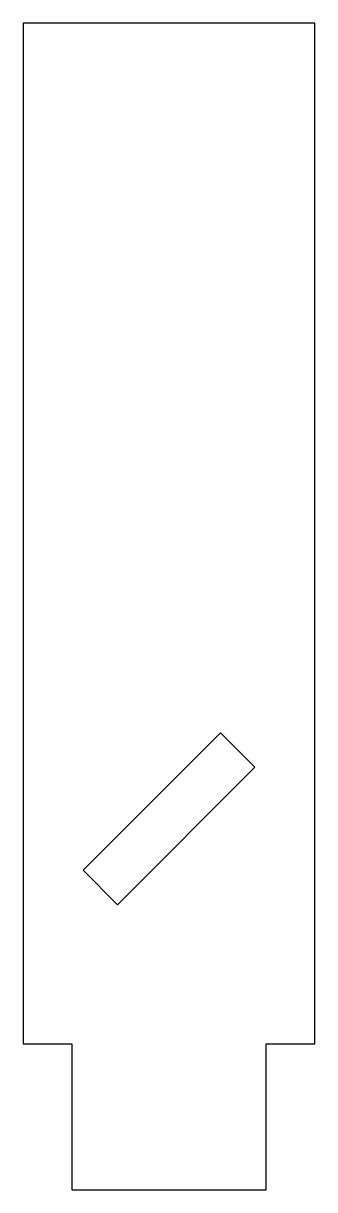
# Model space of a CAD drawing. Header units: inches. Extents: x -0.38 to 0.38, y -1.69 to 1.31.
import ezdxf

# ---------------------------------------------------------------- set-up
doc = ezdxf.new("R2010")
doc.units = ezdxf.units.IN
doc.header["$MEASUREMENT"] = 0

msp = doc.modelspace()

# ---------------------------------------------------------------- linework, layer by layer
for points in [[(-0.25, -1.3125), (-0.25, -1.6875), (0.25, -1.6875), (0.25, -1.3125), (0.375, -1.3125), (0.375, 1.3125), (-0.375, 1.3125), (-0.375, -1.3125)], [(0.1326, -0.5125), (0.221, -0.6009), (-0.1326, -0.9545), (-0.221, -0.8661)]]:
    msp.add_lwpolyline(points, close=True)

doc.saveas('drawing.dxf')
